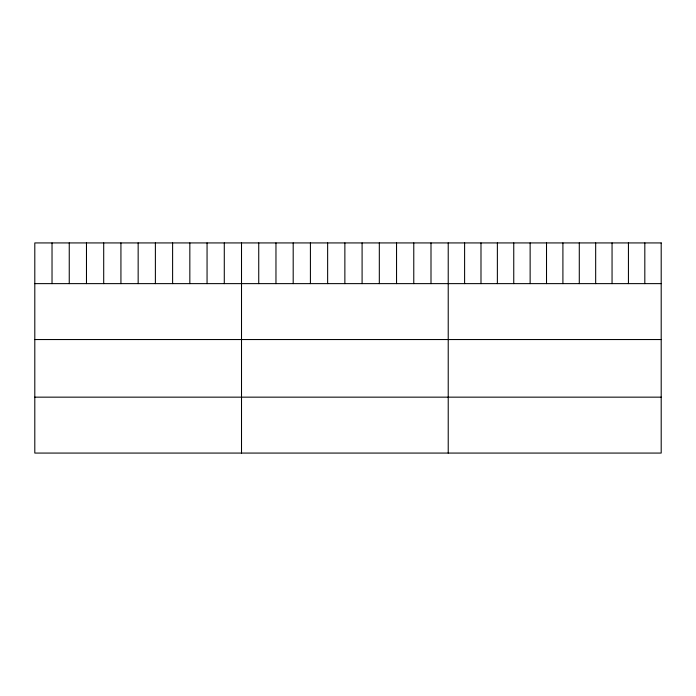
<?xml version="1.0" encoding="UTF-8"?>
<svg xmlns="http://www.w3.org/2000/svg" width="696" height="696" viewBox="0 0 696 696"><rect width="100%" height="100%" fill="white"/><g stroke="black" fill="none" stroke-linecap="round" stroke-linejoin="round"><path stroke-width="1.04" d="M34.8 283.629L661.2 283.629M34.8 339.544L661.2 339.544M34.8 397.155L661.2 397.155M644.818 242.93L644.818 283.629M628.436 242.93L628.436 283.629M612.054 242.93L612.054 283.629M595.672 242.93L595.672 283.629M579.289 242.93L579.289 283.629M562.907 242.93L562.907 283.629M546.517 242.93L546.517 283.629M530.135 242.93L530.135 283.629M513.752 242.93L513.752 283.629M497.37 242.93L497.37 283.629M480.988 242.93L480.988 283.629M464.606 242.93L464.606 283.629M448.224 242.93L448.224 453.07M430.998 242.93L430.998 283.629M413.772 242.93L413.772 283.629M396.546 242.93L396.546 283.629M379.32 242.93L379.32 283.629M362.094 242.93L362.094 283.629M344.868 242.93L344.868 283.629M327.642 242.93L327.642 283.629M310.416 242.93L310.416 283.629M293.19 242.93L293.19 283.629M275.964 242.93L275.964 283.629M258.738 242.93L258.738 283.629M241.512 242.93L241.512 453.07M224.286 242.93L224.286 283.629M207.06 242.93L207.06 283.629M189.834 242.93L189.834 283.629M172.608 242.93L172.608 283.629M155.382 242.93L155.382 283.629M138.156 242.93L138.156 283.629M120.93 242.93L120.93 283.629M103.704 242.93L103.704 283.629M86.478 242.93L86.478 283.629M69.252 242.93L69.252 283.629M52.026 242.93L52.026 283.629M661.2 242.93L34.8 242.93L34.8 453.07L661.2 453.07L661.2 242.93"/></g></svg>
